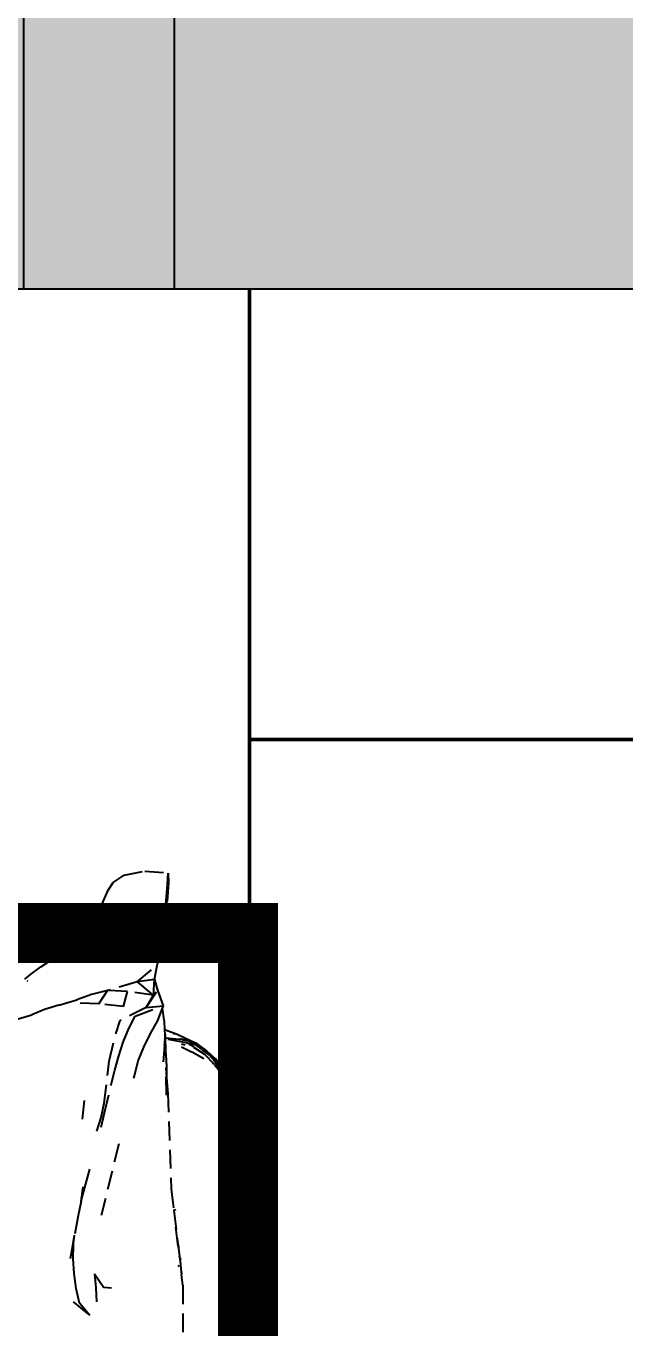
# Model space of a CAD drawing. Header units: millimetres. Extents: x 0 to 460473, y -68369 to 85219.
# Drawn here: x 229884.7 to 230084, y -29983.7 to -29550.2 of the extents above; entities that cross this region are included whole.
import ezdxf

# ---------------------------------------------------------------- set-up
doc = ezdxf.new("R2010")
doc.units = ezdxf.units.MM
doc.header["$LTSCALE"] = 50
doc.linetypes.add('HIDDEN2', pattern=[0.1875, 0.125, -0.0625])
for name, color, linetype in [('DIM', 7, 'Continuous'), ('fur', 6, 'Continuous'), ('ha', 8, 'Continuous'), ('hid', 8, 'HIDDEN2'), ('wall', 2, 'Continuous'), ('win', 4, 'Continuous')]:
    doc.layers.add(name, color=color, linetype=linetype)
doc.styles.add('맑은 고딕', font='malgun.ttf')
doc.dimstyles.new('DH IN40', dxfattribs={"dimscale": 40, "dimtxt": 2.5, "dimasz": 1, "dimexe": 1.5, "dimexo": 1.5, "dimtad": 1, "dimdec": 7, "dimlunit": 6, "dimtxsty": '맑은 고딕', "dimblk": 'ARCHTICK', "dimcen": 2.5, "dimclrd": 256, "dimclre": 256, "dimclrt": 256, "dimadec": 0, "dimazin": 0, "dimtfac": 1, "dimtdec": 7, "dimtix": 1, "dimtmove": 0, "dimatfit": 3, "dimldrblk": 'ARCHTICK', "dimfxl": 1, "dimtfillclr": 1, "dimlwd": -1, "dimlwe": -1, "dimarcsym": 0})

# ---------------------------------------------------------------- blocks, each defined once
blk = doc.blocks.new('2600')
at = {"layer": 'win'}
blk.add_lwpolyline([(7199.25, -153721.01), (7249.25, -153721.01), (7249.25, -153521.01), (7199.25, -153521.01)], close=True, dxfattribs=at)
blk = doc.blocks.new('EWEDSF')
at = {"layer": 'ha', "transparency": 33554559}
h = blk.add_hatch(color=256, dxfattribs=at)
h.dxf.hatch_style = 1
h.paths.add_polyline_path([(228854, 34359.7), (227259, 34359.7), (227259, 37049.7), (227259, 38269.7), (230434, 38269.7), (230434, 37049.7), (229959, 37049.7), (229959, 34359.7), (229784, 34359.7), (229784, 34159.7), (230134, 34159.7), (230134, 35199.7), (230184, 35199.7), (230184, 35399.7), (230134, 35399.7), (230134, 36849.7), (230634, 36849.7), (230634, 38469.7), (227259, 38469.7), (227259, 39079.7), (227084, 39079.7), (227084, 34159.7), (228854, 34159.7)])
at = {"layer": 'wall', "color": 2}
blk.add_line((230434, 38269.7), (227259, 38269.7), dxfattribs=at)
at = {"layer": 'fur', "xscale": -1}
blk.add_blockref('2600', (237133.25, 191990.7), dxfattribs=at)
blk = doc.blocks.new('_ArchTick')
at = {"color": 0, "linetype": 'ByBlock', "const_width": 0.15}
blk.add_lwpolyline([(-0.5, -0.5), (0.5, 0.5)], dxfattribs=at)
blk = doc.blocks.new('*D439')
at = {"layer": 'Defpoints', "color": 0, "transparency": 16777216}
for p in [(229959, -29637.76), (229810.33, -30857.76), (229959, -30857.76)]:
    blk.add_point(p, dxfattribs=at)
at = {"layer": 'DIM', "transparency": 16777216}
for p, q in [((229899, -29637.76), (229750.33, -29637.76)), ((229810.33, -29637.76), (229810.33, -30857.76)), ((229899, -30857.76), (229750.33, -30857.76))]:
    blk.add_line(p, q, dxfattribs=at)
at = {"layer": 'DIM', "transparency": 16777216, "xscale": 40, "yscale": 40, "zscale": 40}
for p, rotation in [((229810.33, -29637.76), 90), ((229810.33, -30857.76), 270)]:
    blk.add_blockref('_ArchTick', p, dxfattribs=dict(at, rotation=rotation))
at = {"layer": 'DIM', "transparency": 16777216, "insert": (229725.01, -30247.76), "char_height": 100, "attachment_point": 5, "rotation": 90, "style": '맑은 고딕'}
blk.add_mtext('1,220', dxfattribs=at)

msp = doc.modelspace()

# ---------------------------------------------------------------- linework, layer by layer
at = {"layer": 'fur', "color": 40, "lineweight": 50, "true_color": 0xf8d731}
for q in [(229958.99865146, -29637.76328172), (229958.97565495, -30359.92729749), (230433.99865146, -29787.76328172)]:
    msp.add_line((229958.99865146, -29787.76328172), q, dxfattribs=at)
at = {"layer": 'fur', "color": 40, "lineweight": 50, "true_color": 0xf8d731, "const_width": 20}
msp.add_lwpolyline([(227948.79534532, -29852.15140199), (229958.57693828, -29852.15140199), (229958.57693828, -31062.19639215), (227948.79534532, -31062.19639215)], close=True, dxfattribs=at)
at = {"layer": 'hid'}
for p, q in [((230433.99865146, -29637.76328172), (229958.99865146, -29637.76328172)), ((229917.35786911, -29832.91478997), (229924.17916521, -29831.54228066)), ((229924.17916521, -29831.54228066), (229932.02963816, -29832.19886815)), ((229931.72488768, -29835.92847916), (229932.02963816, -29832.19886815)), ((229932.02963816, -29832.19886815), (229931.7810093, -29835.95494801)), ((229932.02963816, -29832.19886815), (229932.14328754, -29835.49052345)), ((229911.98968538, -29837.9087013), (229913.72942084, -29835.30744824)), ((229913.72942084, -29835.30744824), (229917.35786911, -29832.91478997)), ((229931.26936233, -29841.49171572), (229931.72210423, -29835.95790103)), ((229932.14328754, -29835.49052345), (229931.38273652, -29845.80486987)), ((229931.7810093, -29835.95494801), (229931.56937481, -29839.71662845)), ((229931.72210423, -29835.95790103), (229931.72488768, -29835.92847916)), ((229909.71336484, -29843.18216557), (229911.98968538, -29837.9087013)), ((229931.52092745, -29840.30822667), (229931.26108835, -29843.481162)), ((229931.52092745, -29840.30822667), (229931.26936233, -29841.49171572)), ((229931.67955823, -29839.56194755), (229931.52092745, -29840.30822667)), ((229931.56937481, -29839.71662845), (229931.52092745, -29840.30822667)), ((229908.40489714, -29845.82885721), (229909.71336484, -29843.18216557)), ((229930.80202402, -29847.2028794), (229931.10613727, -29843.49336777)), ((229930.92813898, -29847.25314536), (229931.26108835, -29843.481162)), ((229931.10613727, -29843.49336777), (229931.11190214, -29843.41703956)), ((229931.11190214, -29843.41703956), (229931.26936233, -29841.49171572)), ((229904.73212227, -29851.06808404), (229906.76381334, -29848.46228712)), ((229906.76381334, -29848.46228712), (229908.40489714, -29845.82885721)), ((229930.48753931, -29851.05624887), (229931.38273652, -29845.80486987)), ((229930.92813898, -29847.25314536), (229930.48753931, -29851.05624887)), ((229930.48753931, -29851.05624887), (229930.77342169, -29847.55995311)), ((229930.77342169, -29847.55995311), (229930.79705296, -29847.2709464)), ((229930.79705296, -29847.2709464), (229930.80202402, -29847.2028794)), ((229930.80202402, -29847.2028794), (229931.38273652, -29845.80486987)), ((229903.7391028, -29852.15140199), (229626.42534473, -29852.15140199)), ((229899.64389598, -29856.18024135), (229902.36914825, -29853.64593094)), ((229902.36914825, -29853.64593094), (229903.7391028, -29852.15140199)), ((229903.7391028, -29852.15140199), (229904.73212227, -29851.06808404)), ((229914.46321377, -29852.15140199), (229913.95916648, -29852.15140199)), ((229929.851636, -29854.90669304), (229930.30667408, -29852.15140199)), ((229930.30667408, -29852.15140199), (229930.48753931, -29851.05624887)), ((229943.18235069, -29852.15140199), (229930.30667408, -29852.15140199)), ((229943.18235069, -29852.15140199), (229947.66498631, -29852.44889059)), ((229947.66498631, -29852.44889059), (229951.71427256, -29855.48033292)), ((229893.12355411, -29861.0480342), (229896.54536713, -29858.649247)), ((229896.54536713, -29858.649247), (229899.64389598, -29856.18024135)), ((229929.18840352, -29858.82090973), (229929.851636, -29854.90669304)), ((229951.71427256, -29855.48033292), (229953.45416523, -29862.53535355)), ((229889.57176085, -29863.44518349), (229893.12355411, -29861.0480342)), ((229921.65021642, -29868.42266297), (229928.33386679, -29862.92628547)), ((229927.44933462, -29867.62389499), (229928.33386679, -29862.92628547)), ((229928.33386679, -29862.92628547), (229929.18840352, -29858.82090973)), ((229953.45416523, -29862.53535355), (229953.62491039, -29870.34543141)), ((229884.29363772, -29867.52927883), (229886.16561211, -29865.95238926)), ((229886.16561211, -29865.95238926), (229889.57176085, -29863.44518349)), ((229885.07428615, -29867.98865725), (229885.29123225, -29868.11632081)), ((229911.74172308, -29871.32032351), (229906.43586321, -29872.5959324)), ((229908.93748282, -29875.69410389), (229911.74172308, -29871.32032351)), ((229921.65021642, -29868.42266297), (229911.74172308, -29871.32032351)), ((229918.49869563, -29871.66259226), (229911.74172308, -29871.32032351)), ((229917.16156562, -29876.65312211), (229918.49869563, -29871.66259226)), ((229927.07005896, -29872.87173402), (229918.49869563, -29871.66259226)), ((229927.44933462, -29867.62389499), (229921.65021642, -29868.42266297)), ((229921.65021642, -29868.42266297), (229927.07005896, -29872.87173402)), ((229924.6924205, -29877.01657792), (229928.46418031, -29871.13983724)), ((229927.07005896, -29872.87173402), (229927.44933462, -29867.62389499)), ((229927.44933462, -29867.62389499), (229928.46418031, -29871.13983724)), ((229928.46418031, -29871.13983724), (229930.3128992, -29876.3553409)), ((229953.62491039, -29911.60295163), (229953.62491039, -29870.34543141)), ((229895.63550548, -29876.13506946), (229901.57993492, -29874.44602232)), ((229906.43586321, -29872.5959324), (229901.57993492, -29874.44602232)), ((229908.93748282, -29875.69410389), (229901.69991668, -29875.49988037)), ((229917.16156562, -29876.65312211), (229908.93748282, -29875.69410389)), ((229924.6924205, -29877.01657792), (229927.07005896, -29872.87173402)), ((229880.94407275, -29881.03826213), (229886.59354704, -29879.45388224)), ((229890.86556412, -29877.62931189), (229886.59354704, -29879.45388224)), ((229895.63550548, -29876.13506946), (229890.86556412, -29877.62931189)), ((229924.6924205, -29877.01657792), (229916.04540201, -29881.29076327)), ((229918.84397646, -29883.99705342), (229921.05097421, -29879.83831376)), ((229921.05097421, -29879.83831376), (229930.3128992, -29876.3553409)), ((229924.6924205, -29877.01657792), (229930.3128992, -29876.3553409)), ((229930.00376102, -29877.18058945), (229928.45918107, -29881.30386649)), ((229930.3128992, -29876.3553409), (229930.00376102, -29877.18058945)), ((229930.00376102, -29877.18058945), (229930.49029231, -29881.13503815)), ((229914.5582948, -29885.72128904), (229916.04540201, -29881.29076327)), ((229917.0409173, -29888.45864649), (229918.84397646, -29883.99705342)), ((229928.45918107, -29881.30386649), (229925.92723274, -29885.89200073)), ((229930.49029231, -29881.13503815), (229930.76749674, -29881.52207734)), ((229930.49029231, -29881.13503815), (229930.4935384, -29881.16142182)), ((229930.60669993, -29884.2413175), (229930.9128698, -29884.37910525)), ((229930.9128698, -29884.37910525), (229930.6078542, -29884.27273305)), ((229930.9128698, -29884.37910525), (229930.76749674, -29881.52207734)), ((229930.99046284, -29885.90404723), (229930.9128698, -29884.37910525)), ((229930.9128698, -29884.37910525), (229931.09098359, -29884.45926305)), ((229934.98496958, -29885.96268059), (229931.09098359, -29884.45926305)), ((229912.38029265, -29894.79595474), (229914.5582948, -29885.72128904)), ((229915.52548107, -29893.10046166), (229917.0409173, -29888.45864649)), ((229925.92723274, -29885.89200073), (229923.72923363, -29890.22097655)), ((229930.89957795, -29887.46562071), (229930.68684234, -29891.12081895)), ((229930.89957795, -29887.46562071), (229930.69531759, -29889.64469596)), ((229930.89957795, -29887.46562071), (229930.70802251, -29887.43189643)), ((229930.91738902, -29887.159593), (229930.70970539, -29887.13879084)), ((229930.91738902, -29887.159593), (229930.89957795, -29887.46562071)), ((229931.06268363, -29887.49433628), (229930.89957795, -29887.46562071)), ((229930.99046284, -29885.90404723), (229930.91738902, -29887.159593)), ((229931.04807619, -29887.17268299), (229930.91738902, -29887.159593)), ((229931.04807619, -29887.17268299), (229930.99046284, -29885.90404723)), ((229936.79869379, -29887.74868074), (229931.04807619, -29887.17268299)), ((229931.06268363, -29887.49433628), (229931.04807619, -29887.17268299)), ((229938.12915815, -29888.73842405), (229931.06268363, -29887.49433628)), ((229931.34174276, -29893.73184659), (229931.06268363, -29887.49433628)), ((229934.01632077, -29885.81102099), (229933.87927302, -29885.75020069)), ((229934.01928359, -29885.77710629), (229934.13642921, -29885.82982615)), ((229939.6717293, -29888.14751946), (229934.98496958, -29885.96268059)), ((229935.79617956, -29887.2972123), (229939.6717293, -29888.14751946)), ((229936.45198686, -29889.08325836), (229937.59756413, -29889.35147569)), ((229938.96636418, -29888.18421279), (229936.79869379, -29887.74868074)), ((229936.79869379, -29887.74868074), (229939.6717293, -29888.14751946)), ((229937.51731799, -29888.03501195), (229937.4895959, -29888.02396625)), ((229939.55560791, -29889.39369074), (229938.12915815, -29888.73842405)), ((229938.12915815, -29888.73842405), (229940.76328963, -29889.27967266)), ((229938.96636418, -29888.18421279), (229942.95675741, -29890.20232171)), ((229940.76328963, -29889.27967266), (229938.96636418, -29888.18421279)), ((229939.6717293, -29888.14751946), (229939.74924514, -29888.16452667)), ((229939.86233353, -29888.23637393), (229939.74924514, -29888.16452667)), ((229941.37566449, -29888.94184733), (229939.86233353, -29888.23637393)), ((229940.62402266, -29888.72028987), (229939.86233353, -29888.23637393)), ((229940.62402266, -29888.72028987), (229941.37566449, -29888.94184733)), ((229942.95675741, -29890.20232171), (229940.62402266, -29888.72028987)), ((229941.37566449, -29888.94184733), (229944.77014834, -29891.35086642)), ((229914.21468038, -29897.83251996), (229915.52548107, -29893.10046166)), ((229923.72923363, -29890.22097655), (229922.03249163, -29894.55613414)), ((229930.68684234, -29891.12081895), (229930.272572, -29895.00254177)), ((229936.38808956, -29890.10726586), (229939.7039187, -29891.75790047)), ((229939.09873704, -29889.34799331), (229939.15778055, -29889.38511366)), ((229944.09825051, -29892.49116171), (229939.55560791, -29889.39369074)), ((229943.8216259, -29894.03830355), (229939.7039187, -29891.75790047)), ((229940.38236046, -29890.15500075), (229944.09825051, -29892.49116171)), ((229940.76328963, -29889.27967266), (229941.04171527, -29889.33688221)), ((229941.31818618, -29889.54944351), (229941.04171527, -29889.33688221)), ((229941.41982643, -29889.58994142), (229941.31818618, -29889.54944351)), ((229941.43207872, -29889.63700841), (229941.41982643, -29889.58994142)), ((229941.51908466, -29889.62949022), (229941.43207872, -29889.63700841)), ((229941.53799742, -29889.71844271), (229941.43207872, -29889.63700841)), ((229942.95675741, -29890.20232171), (229941.51908466, -29889.62949022)), ((229942.24245027, -29890.14050051), (229941.51908466, -29889.62949022)), ((229941.53799742, -29889.71844271), (229941.57762341, -29889.7454852)), ((229941.57762341, -29889.7454852), (229941.74850942, -29889.88029231)), ((229941.74850942, -29889.88029231), (229941.99828742, -29890.0325645)), ((229942.24245027, -29890.14050051), (229941.99828742, -29890.0325645)), ((229942.6650871, -29890.43906566), (229942.24245027, -29890.14050051)), ((229942.57710896, -29890.517351), (229942.77735792, -29890.56423587)), ((229942.77735792, -29890.56423587), (229942.6650871, -29890.43906566)), ((229942.77735792, -29890.56423587), (229942.92842839, -29890.59960644)), ((229942.92842839, -29890.59960644), (229943.16259795, -29890.84865355)), ((229944.77014834, -29891.35086642), (229942.95675741, -29890.20232171)), ((229942.95675741, -29890.20232171), (229944.12118342, -29891.39634899)), ((229942.95675741, -29890.20232171), (229945.8462584, -29892.53193932)), ((229943.16259795, -29890.84865355), (229943.40796081, -29890.99458654)), ((229943.56587393, -29891.27755094), (229943.16259795, -29890.84865355)), ((229943.40796081, -29890.99458654), (229943.46022212, -29891.037633)), ((229943.46022212, -29891.037633), (229943.61566857, -29891.13633529)), ((229943.8030398, -29891.40240173), (229943.46022212, -29891.037633)), ((229943.56587393, -29891.27755094), (229943.8030398, -29891.40240173)), ((229943.61566857, -29891.13633529), (229944.08023966, -29891.54832753)), ((229943.97588572, -29891.36505878), (229943.61566857, -29891.13633529)), ((229943.8030398, -29891.40240173), (229944.08023966, -29891.54832753)), ((229944.83521145, -29892.17018084), (229943.8030398, -29891.40240173)), ((229943.97588572, -29891.36505878), (229944.27732701, -29891.55646196)), ((229943.97588572, -29891.36505878), (229944.12118342, -29891.39634899)), ((229944.08023966, -29891.54832753), (229944.46894867, -29891.75295489)), ((229944.08023966, -29891.54832753), (229944.83521145, -29892.17018084)), ((229947.55539149, -29896.08772279), (229944.09825051, -29892.49116171)), ((229944.12118342, -29891.39634899), (229944.27732701, -29891.55646196)), ((229944.12118342, -29891.39634899), (229945.8462584, -29892.53193932)), ((229944.46894867, -29891.75295489), (229944.27732701, -29891.55646196)), ((229944.46894867, -29891.75295489), (229944.68882737, -29891.86870522)), ((229944.46894867, -29891.75295489), (229944.83521145, -29892.17018084)), ((229944.68882737, -29891.86870522), (229945.49577208, -29892.66153774)), ((229945.8462584, -29892.53193932), (229944.68882737, -29891.86870522)), ((229946.69579364, -29893.46433749), (229944.68882737, -29891.86870522)), ((229944.98313856, -29892.28021617), (229944.68882737, -29891.86870522)), ((229944.77014834, -29891.35086642), (229945.99029614, -29892.52265951)), ((229944.77014834, -29891.35086642), (229945.8462584, -29892.53193932)), ((229944.83521145, -29892.17018084), (229944.98313856, -29892.28021617)), ((229945.04167276, -29892.34023839), (229944.98313856, -29892.28021617)), ((229945.13059417, -29892.38990078), (229945.04167276, -29892.34023839)), ((229945.19680826, -29892.46802002), (229945.13059417, -29892.38990078)), ((229945.32213725, -29892.62783267), (229945.19680826, -29892.46802002)), ((229945.49577208, -29892.66153774), (229945.19680826, -29892.46802002)), ((229945.35121492, -29892.65018867), (229945.32213725, -29892.62783267)), ((229945.35121492, -29892.65018867), (229945.82776684, -29892.98772643)), ((229945.49577208, -29892.66153774), (229945.82776684, -29892.98772643)), ((229946.69579364, -29893.46433749), (229945.49577208, -29892.66153774)), ((229945.82776684, -29892.98772643), (229945.96280167, -29893.12039972)), ((229945.8462584, -29892.53193932), (229945.88521502, -29892.57469574)), ((229945.88521502, -29892.57469574), (229945.96729964, -29892.62952704)), ((229945.96280167, -29893.12039972), (229946.35390752, -29893.4210967)), ((229945.96729964, -29892.62952704), (229946.39729944, -29893.06591593)), ((229947.70436884, -29894.31184693), (229945.99029614, -29892.52265951)), ((229947.77569132, -29894.09136235), (229945.99029614, -29892.52265951)), ((229946.99804534, -29893.67558792), (229945.99029614, -29892.52265951)), ((229945.99029614, -29892.52265951), (229946.39729944, -29893.06591593)), ((229946.64340856, -29893.78910387), (229946.35390752, -29893.4210967)), ((229946.39729944, -29893.06591593), (229946.99804534, -29893.67558792)), ((229946.39729944, -29893.06591593), (229946.69579364, -29893.46433749)), ((229910.64655628, -29908.86310521), (229912.38029265, -29894.79595474)), ((229922.03249163, -29894.55613414), (229919.61719223, -29903.52322664)), ((229931.44905977, -29906.2022008), (229931.23409246, -29897.05340682)), ((229931.23409246, -29897.05340682), (229931.46590113, -29900.32728858)), ((229931.34174276, -29893.73184659), (229931.47372269, -29897.59882829)), ((229931.47372269, -29897.59882829), (229931.46590113, -29900.32728858)), ((229946.64340856, -29893.78910387), (229947.29243147, -29894.4267764)), ((229946.90449046, -29894.12098527), (229946.64340856, -29893.78910387)), ((229947.0489636, -29895.80975058), (229946.68541779, -29895.40088023)), ((229946.75370295, -29893.54163319), (229946.69579364, -29893.46433749)), ((229946.80151117, -29893.58036662), (229946.75370295, -29893.54163319)), ((229946.84781717, -29893.66725418), (229946.80151117, -29893.58036662)), ((229946.9497845, -29893.7431024), (229946.84781717, -29893.66725418)), ((229946.96912754, -29894.22643237), (229946.90449046, -29894.12098527)), ((229946.9497845, -29893.7431024), (229947.49424967, -29894.34067423)), ((229947.13745504, -29893.81706902), (229946.9497845, -29893.7431024)), ((229946.9497845, -29893.7431024), (229948.54506262, -29895.93268909)), ((229946.96912754, -29894.22643237), (229947.03882906, -29894.31767308)), ((229946.99804534, -29893.67558792), (229947.13745504, -29893.81706902)), ((229947.03882906, -29894.31767308), (229947.29243147, -29894.4267764)), ((229947.03882906, -29894.31767308), (229947.11808248, -29894.46943321)), ((229947.11808248, -29894.46943321), (229947.28739102, -29894.6430458)), ((229947.1931411, -29893.89878973), (229947.13745504, -29893.81706902)), ((229947.25643979, -29893.97120741), (229947.1931411, -29893.89878973)), ((229947.70436884, -29894.31184693), (229947.25643979, -29893.97120741)), ((229947.49424967, -29894.34067423), (229947.25643979, -29893.97120741)), ((229947.28739102, -29894.6430458), (229947.83424184, -29895.2037983)), ((229947.28739102, -29894.6430458), (229949.07393251, -29896.98166536)), ((229948.17683204, -29895.98384589), (229947.28739102, -29894.6430458)), ((229947.83424184, -29895.2037983), (229947.29243147, -29894.4267764)), ((229947.49424967, -29894.34067423), (229947.80447955, -29894.68116366)), ((229947.5370542, -29895.15293176), (229947.70558832, -29895.42787352)), ((229947.55539149, -29896.08772279), (229949.9166991, -29899.03501675)), ((229948.13766598, -29894.97938555), (229947.70436884, -29894.31184693)), ((229947.80507349, -29895.54524592), (229947.70558832, -29895.42787352)), ((229947.81619186, -29896.67263188), (229947.7229438, -29896.56775826)), ((229949.58774912, -29896.63837179), (229947.77569132, -29894.09136235)), ((229947.77569132, -29894.09136235), (229948.99772542, -29895.9633476)), ((229947.80447955, -29894.68116366), (229948.68182336, -29895.81771573)), ((229947.80447955, -29894.68116366), (229948.13766598, -29894.97938555)), ((229948.17683204, -29895.98384589), (229947.80507349, -29895.54524592)), ((229947.80507349, -29895.54524592), (229948.36241367, -29896.36105455)), ((229949.07393251, -29896.98166536), (229947.83424184, -29895.2037983)), ((229947.83424184, -29895.2037983), (229948.54506262, -29895.93268909)), ((229948.98383836, -29897.98585298), (229948.09849537, -29896.99013117)), ((229948.36241367, -29896.36105455), (229948.12017438, -29896.10421743)), ((229948.24256841, -29895.09940052), (229948.13766598, -29894.97938555)), ((229949.07393251, -29896.98166536), (229948.17683204, -29895.98384589)), ((229948.62363154, -29896.63801393), (229948.17683204, -29895.98384589)), ((229948.24256841, -29895.09940052), (229948.28993148, -29895.21396615)), ((229948.41366611, -29895.34976975), (229948.28993148, -29895.21396615)), ((229948.36241367, -29896.36105455), (229949.73167729, -29898.36531892)), ((229948.62363154, -29896.63801393), (229948.36241367, -29896.36105455)), ((229948.41366611, -29895.34976975), (229948.68182336, -29895.81771573)), ((229948.41366611, -29895.34976975), (229948.99772542, -29895.9633476)), ((229948.54506262, -29895.93268909), (229948.65797742, -29896.04847434)), ((229949.62974274, -29898.11108134), (229948.62363154, -29896.63801393)), ((229949.31212436, -29897.32326142), (229948.62363154, -29896.63801393)), ((229948.65797742, -29896.04847434), (229948.92109747, -29896.4346097)), ((229948.68182336, -29895.81771573), (229949.22413774, -29896.52025505)), ((229948.99772542, -29895.9633476), (229949.06092774, -29896.06016472)), ((229949.06092774, -29896.06016472), (229949.58774912, -29896.63837179)), ((229949.06092774, -29896.06016472), (229949.71215303, -29897.05775074)), ((229949.31212436, -29897.32326142), (229949.07393251, -29896.98166536)), ((229949.4016088, -29896.81100981), (229949.22413774, -29896.52025505)), ((229949.35177758, -29897.41003951), (229949.31212436, -29897.32326142)), ((229949.38530621, -29897.44558864), (229949.35177758, -29897.41003951)), ((229949.74302737, -29898.04353795), (229949.38530621, -29897.44558864)), ((229949.62974274, -29898.11108134), (229949.38530621, -29897.44558864)), ((229949.61174547, -29897.68567358), (229949.38530621, -29897.44558864)), ((229949.4016088, -29896.81100981), (229949.43717076, -29896.84747581)), ((229949.43717076, -29896.84747581), (229949.85372544, -29897.27461986)), ((229949.74763319, -29897.37790926), (229949.43717076, -29896.84747581)), ((229950.65592003, -29898.09720731), (229949.58774912, -29896.63837179)), ((229949.58774912, -29896.63837179), (229950.12130404, -29897.50838602)), ((229949.94921925, -29897.31885336), (229949.58774912, -29896.63837179)), ((229949.58774912, -29896.63837179), (229949.80025811, -29897.15478889)), ((229949.61174547, -29897.68567358), (229949.74302737, -29898.04353795)), ((229951.55002731, -29900.96618001), (229949.61174547, -29897.68567358)), ((229949.71215303, -29897.05775074), (229949.80025811, -29897.15478889)), ((229949.87403892, -29897.48674999), (229949.74763319, -29897.37790926)), ((229949.80025811, -29897.15478889), (229949.85372544, -29897.27461986)), ((229949.85372544, -29897.27461986), (229950.06320267, -29897.79376923)), ((229949.85372544, -29897.27461986), (229949.94921925, -29897.31885336)), ((229950.06320267, -29897.79376923), (229949.87403892, -29897.48674999)), ((229949.87538294, -29897.5872045), (229950.06320267, -29897.79376923)), ((229950.01185697, -29897.43677131), (229949.94921925, -29897.31885336)), ((229950.24022532, -29897.86668361), (229950.01185697, -29897.43677131)), ((229950.01185697, -29897.43677131), (229950.12130404, -29897.50838602)), ((229950.12130404, -29897.50838602), (229950.18841596, -29897.61781867)), ((229950.18841596, -29897.61781867), (229950.83519436, -29898.672455)), ((229950.18841596, -29897.61781867), (229950.65592003, -29898.09720731)), ((229913.03552635, -29902.59501155), (229914.21468038, -29897.83251996)), ((229931.46590113, -29900.32728858), (229931.44905977, -29906.2022008)), ((229931.46590113, -29900.32728858), (229931.83933376, -29905.60135483)), ((229949.57561963, -29899.44448541), (229948.98383836, -29897.98585298)), ((229949.10160639, -29898.11830357), (229948.98383836, -29897.98585298)), ((229949.10160639, -29898.11830357), (229950.29581108, -29900.64113823)), ((229949.9166991, -29899.03501675), (229949.10160639, -29898.11830357)), ((229949.62974274, -29898.11108134), (229949.94052784, -29898.58190907)), ((229949.74302737, -29898.04353795), (229949.94052784, -29898.58190907)), ((229950.59044843, -29901.13070059), (229949.9166991, -29899.03501675)), ((229951.25335021, -29902.16056206), (229949.9166991, -29899.03501675)), ((229951.55002731, -29900.96618001), (229949.94052784, -29898.58190907)), ((229950.04237751, -29898.08011672), (229950.35045632, -29898.66742664)), ((229950.06320267, -29897.79376923), (229950.19094696, -29898.10420005)), ((229950.19094696, -29898.10420005), (229950.27451991, -29898.24111946)), ((229950.84022534, -29898.99620697), (229950.24022532, -29897.86668361)), ((229950.24022532, -29897.86668361), (229950.89819045, -29898.87459412)), ((229950.27451991, -29898.24111946), (229950.38036887, -29898.38240364)), ((229950.39243481, -29898.59383473), (229950.30723884, -29898.46880747)), ((229950.38036887, -29898.38240364), (229950.58467607, -29898.74925518)), ((229950.38036887, -29898.38240364), (229950.42651825, -29898.38344287)), ((229950.39243481, -29898.59383473), (229950.50993844, -29898.87937974)), ((229950.42651825, -29898.38344287), (229950.63660313, -29898.72441783)), ((229950.56049972, -29898.94657611), (229950.50993844, -29898.87937974)), ((229950.58467607, -29898.74925518), (229950.94179462, -29899.21975409)), ((229950.84022534, -29898.99620697), (229950.63660313, -29898.72441783)), ((229951.90506342, -29900.41698264), (229950.65592003, -29898.09720731)), ((229950.65592003, -29898.09720731), (229950.83519436, -29898.672455)), ((229950.83519436, -29898.672455), (229950.88053492, -29898.74638729)), ((229950.94179462, -29899.21975409), (229950.84022534, -29898.99620697)), ((229950.88053492, -29898.74638729), (229951.90506342, -29900.41698264)), ((229950.88053492, -29898.74638729), (229950.89819045, -29898.87459412)), ((229950.89819045, -29898.87459412), (229950.94179462, -29899.21975409)), ((229951.90506342, -29900.41698264), (229950.89819045, -29898.87459412)), ((229951.01640574, -29899.38396811), (229950.94179462, -29899.21975409)), ((229951.07122761, -29899.42982826), (229951.01640574, -29899.38396811)), ((229951.06245972, -29899.48532982), (229951.07122761, -29899.42982826)), ((229951.09599266, -29899.50929329), (229951.06245972, -29899.48532982)), ((229951.09599266, -29899.50929329), (229951.17523601, -29899.76356592)), ((229951.21122227, -29899.81139197), (229951.17523601, -29899.76356592)), ((229951.21122227, -29899.81139197), (229951.27001659, -29899.87206375)), ((229951.27001659, -29899.87206375), (229951.28120449, -29899.90439895)), ((229951.28120449, -29899.90439895), (229951.32648473, -29899.96457677)), ((229951.37093308, -29900.16373172), (229951.32648473, -29899.96457677)), ((229951.32648473, -29899.96457677), (229951.90839625, -29900.78858167)), ((229951.37093308, -29900.16373172), (229951.44804092, -29900.33305148)), ((229951.44804092, -29900.33305148), (229951.68147835, -29901.06126689)), ((229952.28464649, -29902.17013916), (229951.44804092, -29900.33305148)), ((229951.68147835, -29901.06126689), (229951.49108976, -29900.70210484)), ((229951.58194392, -29901.06859263), (229951.55002731, -29900.96618001)), ((229951.6807642, -29901.21830163), (229951.58194392, -29901.06859263)), ((229951.6807642, -29901.21830163), (229951.70123591, -29901.31678426)), ((229951.69946663, -29901.09520123), (229951.68147835, -29901.06126689)), ((229951.69946663, -29901.09520123), (229951.82740856, -29901.48303312)), ((229952.28464649, -29902.17013916), (229951.69946663, -29901.09520123)), ((229951.82740856, -29901.48303312), (229951.70123591, -29901.31678426)), ((229951.70123591, -29901.31678426), (229951.78525254, -29901.72096051)), ((229951.89160742, -29902.06222746), (229951.78525254, -29901.72096051)), ((229951.83348383, -29901.53784348), (229951.82740856, -29901.48303312)), ((229951.83348383, -29901.53784348), (229951.85163294, -29901.56818063)), ((229951.91106251, -29901.66752022), (229951.85163294, -29901.56818063)), ((229951.89160742, -29902.06222746), (229951.85163294, -29901.56818063)), ((229951.89344241, -29902.24142627), (229951.89160742, -29902.06222746)), ((229951.90506342, -29900.41698264), (229952.19543542, -29901.75810557)), ((229951.90839625, -29900.78858167), (229952.19543542, -29901.75810557)), ((229951.91106251, -29901.66752022), (229952.03926583, -29902.22770134)), ((229952.19543542, -29901.75810557), (229952.28464649, -29902.17013916)), ((229903.46298192, -29914.09953175), (229904.47549463, -29904.83603177)), ((229910.76987086, -29912.07920566), (229913.03552635, -29902.59501155)), ((229931.83933376, -29905.60135483), (229932.98815907, -29937.47440557)), ((229951.25335021, -29902.16056206), (229951.26853885, -29902.20196514)), ((229951.26853885, -29902.20196514), (229951.27742732, -29902.27216823)), ((229951.27742732, -29902.27216823), (229951.4328019, -29902.53033491)), ((229951.46101699, -29902.72664577), (229951.4328019, -29902.53033491)), ((229951.46101699, -29902.72664577), (229951.48909717, -29902.8031902)), ((229951.48909717, -29902.8031902), (229952.06401183, -29904.37036343)), ((229951.96772056, -29905.34057595), (229951.48909717, -29902.8031902)), ((229951.76483353, -29904.8404966), (229951.67455677, -29904.21238195)), ((229951.96772056, -29905.34057595), (229951.76483353, -29904.8404966)), ((229951.89344241, -29902.24142627), (229951.91811612, -29902.30138572)), ((229951.93206403, -29902.42722212), (229951.91811612, -29902.30138572)), ((229952.69161049, -29906.08114918), (229951.93206403, -29902.42722212)), ((229951.93206403, -29902.42722212), (229952.1206973, -29904.32383453)), ((229951.98068458, -29905.45500236), (229951.96772056, -29905.34057595)), ((229952.45548538, -29909.64581414), (229951.98068458, -29905.45500236)), ((229952.13569502, -29905.93715925), (229951.98068458, -29905.45500236)), ((229952.06401183, -29904.37036343), (229952.03122061, -29904.10066844)), ((229952.03926583, -29902.22770134), (229952.37856376, -29903.42031737)), ((229953.00813815, -29912.13543283), (229952.06401183, -29904.37036343)), ((229952.1206973, -29904.32383453), (229953.00813815, -29912.13543283)), ((229952.28464649, -29902.17013916), (229952.29525543, -29902.21913798)), ((229952.29525543, -29902.21913798), (229952.37832479, -29902.37584571)), ((229952.29525543, -29902.21913798), (229952.75160137, -29904.32683432)), ((229952.75160137, -29904.32683432), (229952.37832479, -29902.37584571)), ((229952.37856376, -29903.42031737), (229952.75160137, -29904.32683432)), ((229952.37856376, -29903.42031737), (229953.04622323, -29905.76710864)), ((229955.15323618, -29931.48824807), (229952.69161049, -29906.08114918)), ((229952.75160137, -29904.32683432), (229953.04622323, -29905.76710864)), ((229953.62491039, -29911.60295163), (229953.04622323, -29905.76710864)), ((229909.64004266, -29913.56943259), (229910.64655628, -29908.86310521)), ((229908.26691812, -29918.18990219), (229909.64004266, -29913.56943259)), ((229909.70303308, -29916.76622165), (229910.76987086, -29912.07920566)), ((229953.00813815, -29912.13543283), (229954.07806634, -29920.93517329)), ((229953.62491039, -29917.69987746), (229953.00813815, -29912.13543283)), ((229954.67964153, -29922.23951961), (229953.62491039, -29911.60295163)), ((229953.62491039, -29917.78227041), (229953.62491039, -29917.69987746)), ((229953.66482513, -29918.05998339), (229953.62491039, -29917.78227041)), ((229915.55514322, -29922.34880036), (229909.67037138, -29946.26439328)), ((229955.15323618, -29931.48824807), (229954.67964153, -29922.23951961)), ((229904.54415086, -29935.64381197), (229905.88194744, -29930.83968597)), ((229955.25142498, -29934.31614073), (229955.15323618, -29931.48824807)), ((229903.03438043, -29941.42534298), (229903.65628586, -29936.6610814)), ((229903.27567707, -29940.52919907), (229904.54415086, -29935.64381197)), ((229955.25142498, -29934.31614073), (229957.88448754, -29938.09734855)), ((229955.47439241, -29940.73772786), (229955.25142498, -29934.31614073)), ((229903.03438043, -29941.42534298), (229903.27567707, -29940.52919907)), ((229932.98815907, -29937.47440557), (229933.8581435, -29944.58436019)), ((229955.47439241, -29940.73772786), (229955.56120011, -29940.6426257)), ((229955.55567178, -29943.07861955), (229955.47439241, -29940.73772786)), ((229955.63454553, -29940.56227213), (229956.16611459, -29939.97991174)), ((229956.77734383, -29942.76826126), (229957.88448754, -29938.09734855)), ((229957.08623329, -29940.2411475), (229956.87930705, -29942.08500729)), ((229957.88448754, -29938.09734855), (229957.08623329, -29940.2411475)), ((229957.23125354, -29938.94891402), (229957.08623329, -29940.2411475)), ((229957.88448754, -29938.09734855), (229957.23125354, -29938.94891402)), ((229903.03438043, -29941.42534298), (229901.97387502, -29946.20814983)), ((229933.77092607, -29944.62206908), (229933.60089364, -29944.69558344)), ((229934.54240997, -29944.28851417), (229933.8581435, -29944.58436019)), ((229933.8581435, -29944.58436019), (229935.39891694, -29957.17634334)), ((229955.62679851, -29943.10076382), (229955.55567178, -29943.07861955)), ((229955.564455, -29943.33158113), (229955.55567178, -29943.07861955)), ((229955.63243173, -29943.31185508), (229955.564455, -29943.33158113)), ((229955.5662595, -29943.38355179), (229955.564455, -29943.33158113)), ((229955.5662595, -29943.38355179), (229955.63359585, -29943.35547727)), ((229955.79380544, -29949.35893629), (229955.5662595, -29943.38355179)), ((229955.79380544, -29949.35893629), (229956.77734383, -29942.76826126)), ((229956.65080302, -29941.41054303), (229956.54976961, -29941.68187927)), ((229956.76025957, -29941.73362062), (229956.73142518, -29941.90410121)), ((229956.77734383, -29942.76826126), (229956.87930705, -29942.08500729)), ((229901.97387502, -29946.20814983), (229900.8267657, -29952.74653658)), ((229955.77850517, -29949.49634645), (229955.79380544, -29949.35893629)), ((229956.96196115, -29983.58054399), (229955.77850517, -29949.49634645)), ((229900.21895552, -29956.21098233), (229900.8267657, -29952.74653658)), ((229900.51276386, -29955.49764491), (229900.8267657, -29952.74653658)), ((229934.38961264, -29950.27146847), (229935.82513333, -29960.65960021)), ((229899.45159188, -29960.58486384), (229900.21895552, -29956.21098233)), ((229900.50106886, -29956.09013034), (229900.21895552, -29956.21098233)), ((229900.41277906, -29960.56301634), (229900.50106886, -29956.09013034)), ((229900.50106886, -29956.09013034), (229900.51276386, -29955.49764491)), ((229935.45270762, -29956.32833936), (229935.39891694, -29957.17634334)), ((229935.39891694, -29957.17634334), (229935.82513333, -29960.65960021)), ((229900.73972935, -29965.58807423), (229900.41277906, -29960.56301634)), ((229935.82513333, -29960.65960021), (229936.36857807, -29960.59358277)), ((229935.82513333, -29960.65960021), (229936.05660378, -29962.55129432)), ((229936.20851523, -29962.4328291), (229936.05660378, -29962.55129432)), ((229936.05660378, -29962.55129432), (229936.08261268, -29962.76385227)), ((229936.08261268, -29962.76385227), (229936.29429563, -29964.81907327)), ((229901.37063341, -29970.55459032), (229900.73972935, -29965.58807423)), ((229907.51703214, -29965.66896547), (229907.89197513, -29970.35444922)), ((229907.51703214, -29965.66896547), (229910.58056631, -29970.2355428)), ((229935.66835067, -29962.85406603), (229935.24433781, -29963.18472429)), ((229936.41063866, -29965.18430489), (229936.29429563, -29964.81907327)), ((229936.41063866, -29965.18430489), (229936.42695943, -29965.83233399)), ((229936.90256386, -29969.46490976), (229936.42695943, -29965.83233399)), ((229902.41780752, -29975.46066253), (229901.37063341, -29970.55459032)), ((229907.89197513, -29970.35444922), (229908.10160992, -29974.96691424)), ((229913.16084063, -29970.36895259), (229910.58056631, -29970.2355428)), ((229936.90256386, -29969.46490976), (229936.86880074, -29993.15484)), ((229900.38011736, -29974.98223655), (229905.89061278, -29979.51816926)), ((229905.89061278, -29979.51816926), (229902.41780752, -29975.46066253)), ((229956.96196115, -29983.58054399), (229958.97565495, -30359.92729749))]:
    msp.add_line(p, q, dxfattribs=at)

# ---------------------------------------------------------------- block references
at = {"layer": 'ha'}
msp.add_blockref('EWEDSF', (0, -67907.45838072), dxfattribs=at)

# ---------------------------------------------------------------- dimensions: what is measured, and where the dimension line sits
at = {"layer": 'DIM'}
dim = msp.add_linear_dim(base=(229810.3343327804, -30857.76328172), p1=(229958.9986514582, -29637.76328172), p2=(229958.9986514582, -30857.76328172), angle=90, dimstyle='DH IN40', dxfattribs=at)
dim.commit()
dim.dimension.update_dxf_attribs({"geometry": '*D439', "text_midpoint": (229725.0082458239, -30247.7632817201)})

doc.saveas('drawing.dxf')
